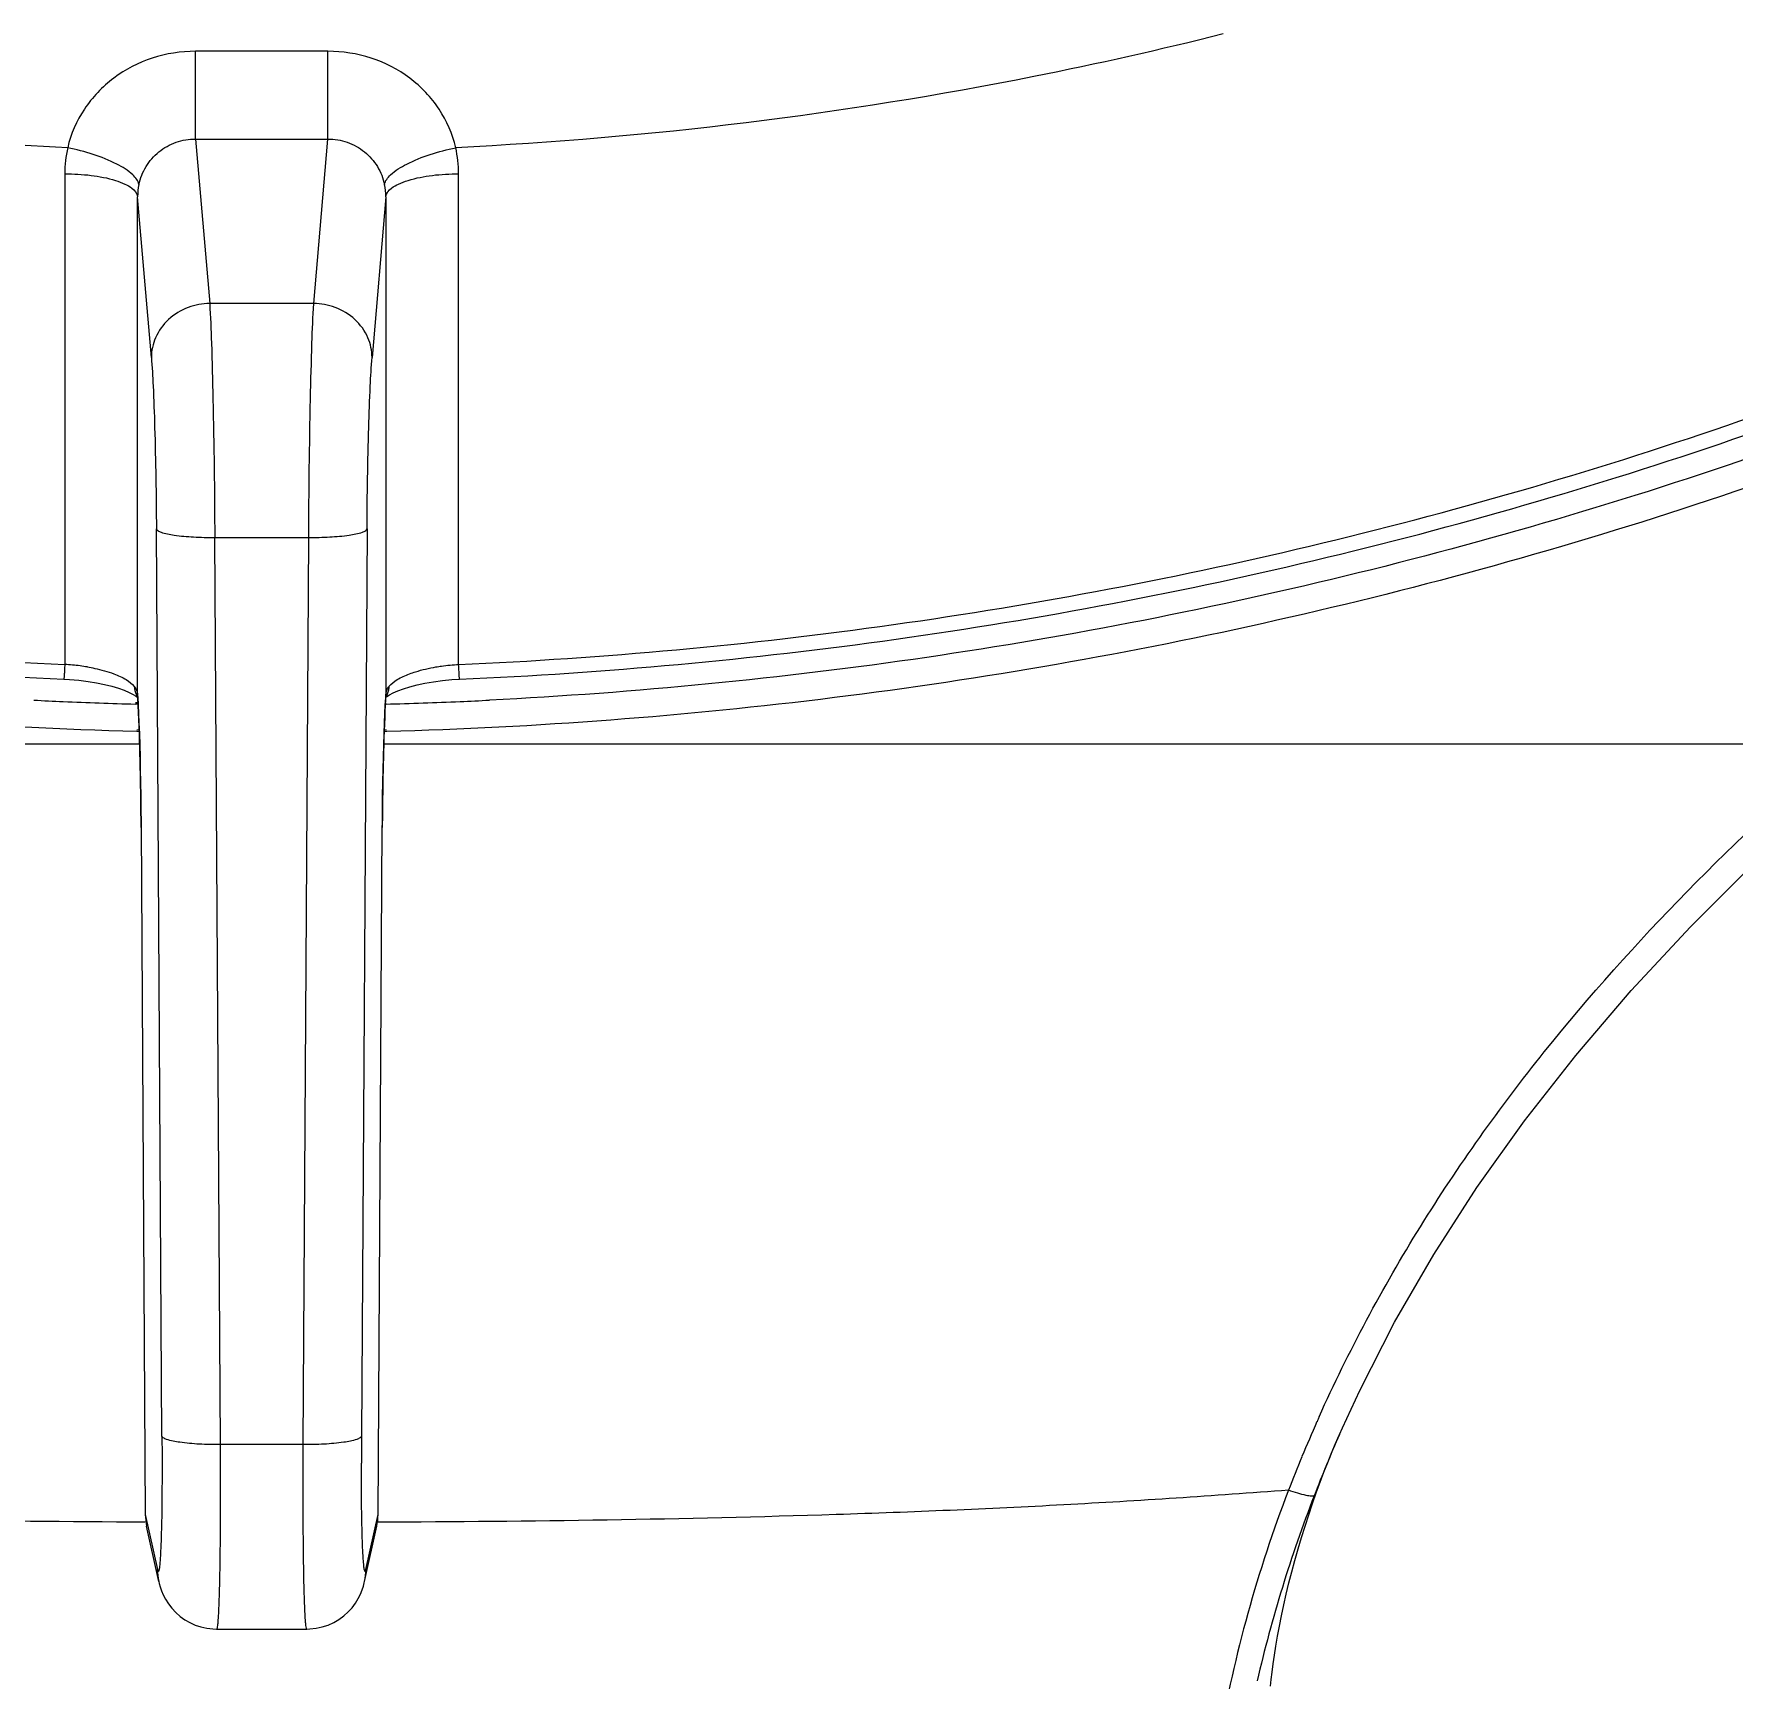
# Model space of a CAD drawing. Header units: millimetres. Extents: x 15137 to 17513, y -10160 to -6800.
# Drawn here: x 16530.08 to 16553.4, y -8333.62 to -8311.03 of the extents above; entities that cross this region are included whole.
import ezdxf

# ---------------------------------------------------------------- set-up
doc = ezdxf.new("R2010")
doc.units = ezdxf.units.MM

msp = doc.modelspace()

# ---------------------------------------------------------------- linework, layer by layer
at = {"linetype": 'Continuous'}
for p, q in [((16534.114, -8311.267), (16532.299, -8311.267)), ((16532.3, -8312.473), (16532.299, -8311.267)), ((16534.114, -8312.471), (16534.114, -8311.267)), ((16532.3, -8312.473), (16534.114, -8312.473)), ((16532.3, -8312.473), (16532.493, -8314.726)), ((16533.921, -8314.726), (16534.114, -8312.473)), ((16530.505, -8312.948), (16530.505, -8319.679)), ((16535.908, -8319.679), (16535.908, -8312.948)), ((16531.693, -8315.466), (16531.504, -8313.262)), ((16531.504, -8320.109), (16531.504, -8313.262)), ((16534.909, -8313.262), (16534.72, -8315.466)), ((16534.909, -8313.262), (16534.909, -8320.109)), ((16533.921, -8314.726), (16532.493, -8314.726)), ((16531.838, -8330.265), (16531.762, -8317.82)), ((16534.652, -8317.82), (16534.575, -8330.265)), ((16532.561, -8317.936), (16533.852, -8317.936)), ((16532.561, -8317.936), (16532.638, -8330.381)), ((16533.776, -8330.381), (16533.852, -8317.936)), ((16531.503, -8320.204), (16531.473, -8320.203)), ((16531.504, -8320.109), (16531.505, -8320.125)), ((16531.505, -8320.122), (16531.504, -8320.109)), ((16531.505, -8320.125), (16531.505, -8320.125)), ((16531.505, -8320.125), (16531.511, -8320.236)), ((16534.908, -8320.136), (16534.909, -8320.125)), ((16534.909, -8320.125), (16534.909, -8320.109)), ((16534.909, -8320.125), (16534.909, -8320.12)), ((16531.502, -8320.223), (16531.473, -8320.222)), ((16531.525, -8320.601), (16531.493, -8320.6)), ((16531.526, -8320.582), (16531.494, -8320.581)), ((16534.92, -8320.58), (16534.887, -8320.581)), ((16534.921, -8320.6), (16534.888, -8320.601)), ((16531.532, -8320.774), (16511.505, -8320.774)), ((16554.908, -8320.774), (16534.881, -8320.774)), ((16531.552, -8321.917), (16531.552, -8321.916)), ((16531.552, -8321.917), (16531.61, -8331.338)), ((16534.803, -8331.338), (16534.861, -8321.917)), ((16534.861, -8321.916), (16534.861, -8321.917)), ((16547.993, -8330.24), (16548.033, -8330.15)), ((16533.776, -8330.381), (16532.638, -8330.381)), ((16531.61, -8331.338), (16531.776, -8332.094)), ((16534.637, -8332.094), (16534.803, -8331.338)), ((16531.628, -8331.499), (16531.628, -8331.501)), ((16531.795, -8332.26), (16531.628, -8331.501)), ((16534.618, -8332.26), (16534.785, -8331.501)), ((16532.587, -8332.912), (16533.826, -8332.912)), ((16532.587, -8332.912), (16532.587, -8332.912)), ((16533.826, -8332.912), (16533.826, -8332.912))]:
    msp.add_line(p, q, dxfattribs=at)
for points in [[(16530.492, -8319.881), (16530.57, -8319.885), (16530.699, -8319.896), (16530.824, -8319.911), (16530.941, -8319.93), (16531.05, -8319.953), (16531.15, -8319.978), (16531.24, -8320.005), (16531.319, -8320.033), (16531.387, -8320.062), (16531.441, -8320.089), (16531.476, -8320.11)], [(16535.075, -8320.041), (16535.151, -8320.012), (16535.239, -8319.984), (16535.338, -8319.959), (16535.446, -8319.935), (16535.563, -8319.915), (16535.687, -8319.899), (16535.816, -8319.887), (16535.921, -8319.881)], [(16531.476, -8320.11), (16531.48, -8320.114), (16531.507, -8320.134)], [(16534.861, -8321.916), (16534.862, -8321.851), (16534.864, -8321.666), (16534.866, -8321.481), (16534.869, -8321.298), (16534.872, -8321.119), (16534.876, -8320.947), (16534.881, -8320.783), (16534.886, -8320.628), (16534.891, -8320.484), (16534.896, -8320.353), (16534.902, -8320.236), (16534.908, -8320.136)], [(16534.908, -8320.133), (16534.924, -8320.12), (16534.96, -8320.096), (16535.01, -8320.07), (16535.075, -8320.041)], [(16531.511, -8320.236), (16531.517, -8320.353), (16531.523, -8320.484), (16531.528, -8320.628), (16531.533, -8320.783), (16531.537, -8320.947), (16531.541, -8321.119), (16531.545, -8321.298), (16531.548, -8321.481), (16531.55, -8321.666), (16531.552, -8321.851), (16531.552, -8321.916)], [(16548.033, -8330.15), (16548.27, -8329.638), (16548.749, -8328.703), (16549.285, -8327.774), (16549.879, -8326.852), (16550.529, -8325.94), (16551.234, -8325.041), (16551.994, -8324.153), (16552.807, -8323.277), (16553.672, -8322.414), (16554.588, -8321.561), (16555.236, -8320.989)], [(16547.044, -8333.695), (16547.055, -8333.603), (16547.068, -8333.501), (16547.083, -8333.39), (16547.1, -8333.271), (16547.121, -8333.144), (16547.144, -8333.011), (16547.169, -8332.872), (16547.198, -8332.728), (16547.229, -8332.581), (16547.263, -8332.431), (16547.3, -8332.278), (16547.339, -8332.124), (16547.381, -8331.969), (16547.425, -8331.812), (16547.471, -8331.656), (16547.52, -8331.499), (16547.57, -8331.343), (16547.622, -8331.19), (16547.675, -8331.041), (16547.728, -8330.895), (16547.78, -8330.758), (16547.831, -8330.628), (16547.88, -8330.507), (16547.926, -8330.396), (16547.97, -8330.293), (16547.993, -8330.24)], [(16531.795, -8332.26), (16531.801, -8332.287), (16531.814, -8332.333), (16531.832, -8332.385), (16531.856, -8332.442), (16531.888, -8332.503), (16531.927, -8332.565), (16531.973, -8332.626), (16532.027, -8332.684), (16532.088, -8332.737), (16532.152, -8332.783), (16532.221, -8332.823), (16532.296, -8332.856), (16532.373, -8332.882), (16532.453, -8332.899), (16532.538, -8332.909), (16532.587, -8332.911)], [(16533.827, -8332.911), (16533.866, -8332.91), (16533.953, -8332.9), (16534.036, -8332.883), (16534.117, -8332.856), (16534.194, -8332.822), (16534.265, -8332.78), (16534.332, -8332.732), (16534.393, -8332.677), (16534.446, -8332.618), (16534.492, -8332.557), (16534.531, -8332.494), (16534.562, -8332.431), (16534.586, -8332.373), (16534.602, -8332.323), (16534.614, -8332.279), (16534.618, -8332.261)]]:
    msp.add_lwpolyline(points, dxfattribs=at)
for centre, radius, start, end in [((16532.133, -8312.948), 1.628, 167.275, 179.9746), ((16534.28, -8312.948), 1.628, 0.0254, 12.725), ((16532.289, -8313.259), 0.785, 167.9924, 180.2161), ((16534.124, -8313.259), 0.785, 359.7839, 12.0076), ((16530.331, -8322.702), 3.028, 84.6972, 86.6997), ((16530.354, -8322.48), 2.805, 80.5055, 84.7534), ((16533.212, -8257.077), 63.169, 267.16013, 267.52475), ((16533.211, -8257.12), 63.126, 267.52468, 268.4223), ((16531.708, -8319.988), 0.246, 210.1774, 214.1671), ((16521.902, -8320.718), 9.622, 3.4287, 3.5519), ((16546.316, -8320.825), 11.43, 176.5258, 176.923), ((16544.264, -8320.702), 9.374, 176.3748, 176.5175), ((16533.203, -8257.121), 63.125, 271.55065, 272.47533), ((16535.082, -8320.085), 0.166, 140.295, 145.1662), ((16533.201, -8257.077), 63.169, 272.47525, 272.83987), ((16567.36, -8338.811), 21.531, 155.8489, 156.0384), ((16567.266, -8338.769), 21.429, 156.0374, 157.435), ((16594.652, -8330.639), 60.078, 179.64285, 179.99771), ((16566.265, -8338.279), 19.962, 156.2526, 158.8684), ((16567.099, -8338.7), 21.248, 157.4351, 158.7749), ((16565.074, -8337.84), 18.693, 158.8068, 166.9641), ((16532.374, -8331.334), 0.764, 180.3638, 192.4844), ((16534.041, -8331.334), 0.762, 347.3051, 359.6309), ((16532.559, -8332.088), 0.783, 180.3837, 192.3798), ((16533.851, -8332.088), 0.786, 347.6423, 359.5942)]:
    msp.add_arc(centre, radius, start, end, dxfattribs=at)
for points, knots in [([(16564.381, -8314.305), (16567.838, -8312.393), (16574.372, -8307.927), (16582.642, -8299.515), (16589.031, -8289.732), (16593.285, -8278.952), (16595.236, -8267.588), (16594.805, -8256.082), (16592.012, -8244.879), (16586.965, -8234.412), (16579.866, -8225.082), (16570.989, -8217.243), (16560.678, -8211.19), (16549.326, -8207.149), (16537.365, -8205.269), (16525.245, -8205.622), (16513.431, -8208.191), (16506.013, -8211.338), (16502.506, -8213.238)], [0, 0, 0, 0, 0.063059, 0.125441, 0.187164, 0.248341, 0.309174, 0.36992, 0.430848, 0.492201, 0.554154, 0.616784, 0.680067, 0.743881, 0.808029, 0.872266, 0.936332, 1, 1, 1, 1]), ([(16531.493, -8320.6), (16527.392, -8320.489), (16521.239, -8319.722), (16513.34, -8317.528), (16505.742, -8314.591), (16496.91, -8309.567), (16489.304, -8302.901), (16484.189, -8296.776), (16479.789, -8290.222), (16475.648, -8281.264), (16473.108, -8269.763), (16473.112, -8261.917), (16473.535, -8258.058)], [0, 0, 0, 0, 0.128621, 0.192791, 0.256745, 0.383633, 0.509158, 0.571464, 0.633428, 0.756283, 0.878292, 1, 1, 1, 1]), ([(16592.877, -8258.044), (16593.301, -8261.903), (16593.307, -8269.751), (16590.769, -8281.254), (16586.629, -8290.213), (16582.229, -8296.769), (16577.115, -8302.896), (16569.509, -8309.563), (16560.675, -8314.589), (16553.077, -8317.527), (16545.176, -8319.722), (16539.022, -8320.489), (16534.921, -8320.6)], [0, 0, 0, 0, 0.12171, 0.243718, 0.366572, 0.428535, 0.49084, 0.616364, 0.743251, 0.807206, 0.871376, 1, 1, 1, 1]), ([(16592.597, -8258.149), (16593, -8261.928), (16592.995, -8269.607), (16590.535, -8280.868), (16586.534, -8289.657), (16582.281, -8296.106), (16577.336, -8302.147), (16569.977, -8308.756), (16561.413, -8313.8), (16554.031, -8316.802), (16546.343, -8319.093), (16540.341, -8319.969), (16536.331, -8320.168)], [0, 0, 0, 0, 0.121758, 0.24381, 0.366687, 0.428646, 0.490941, 0.616431, 0.743275, 0.80721, 0.871365, 1, 1, 1, 1]), ([(16474.227, -8258.183), (16473.821, -8261.955), (16473.821, -8269.622), (16476.281, -8280.866), (16481.092, -8291.405), (16488.051, -8300.796), (16496.862, -8308.657), (16507.161, -8314.669), (16518.518, -8318.591), (16526.49, -8319.707), (16530.492, -8319.881)], [0, 0, 0, 0, 0.121821, 0.243933, 0.366866, 0.491007, 0.616541, 0.743419, 0.871379, 1, 1, 1, 1]), ([(16474.536, -8258.22), (16474.124, -8261.975), (16474.112, -8269.607), (16476.545, -8280.804), (16481.324, -8291.302), (16488.244, -8300.658), (16497.013, -8308.492), (16507.268, -8314.484), (16518.578, -8318.393), (16526.519, -8319.506), (16530.505, -8319.679)], [0, 0, 0, 0, 0.121789, 0.243869, 0.366776, 0.490906, 0.616444, 0.743343, 0.871338, 1, 1, 1, 1]), ([(16535.908, -8319.679), (16539.895, -8319.506), (16547.835, -8318.393), (16559.146, -8314.484), (16569.4, -8308.492), (16578.169, -8300.658), (16585.09, -8291.302), (16589.868, -8280.804), (16592.302, -8269.607), (16592.289, -8261.975), (16591.878, -8258.22)], [0, 0, 0, 0, 0.128662, 0.256656, 0.383555, 0.509093, 0.633223, 0.756131, 0.878211, 1, 1, 1, 1]), ([(16535.921, -8319.881), (16539.924, -8319.707), (16547.896, -8318.591), (16559.252, -8314.669), (16569.551, -8308.657), (16578.363, -8300.796), (16585.321, -8291.405), (16590.133, -8280.866), (16592.593, -8269.622), (16592.593, -8261.955), (16592.186, -8258.183)], [0, 0, 0, 0, 0.128621, 0.256581, 0.383459, 0.508993, 0.633134, 0.756067, 0.878179, 1, 1, 1, 1]), ([(16530.545, -8312.59), (16529.657, -8312.546), (16526.115, -8312.286), (16522.598, -8311.677), (16520.016, -8311.03)], [0, 0, 0, 0, 0.250331, 1, 1, 1, 1]), ([(16546.398, -8311.03), (16545.537, -8311.246), (16542.072, -8312.024), (16538.529, -8312.46), (16535.868, -8312.59)], [0, 0, 0, 0, 0.249807, 1, 1, 1, 1]), ([(16532.299, -8311.267), (16532.099, -8311.268), (16531.696, -8311.329), (16531.159, -8311.608), (16530.747, -8312.039), (16530.588, -8312.403), (16530.545, -8312.59)], [0, 0, 0, 0, 0.255016, 0.507697, 0.756165, 1, 1, 1, 1]), ([(16535.868, -8312.59), (16535.825, -8312.403), (16535.667, -8312.039), (16535.254, -8311.608), (16534.717, -8311.329), (16534.315, -8311.268), (16534.114, -8311.267)], [0, 0, 0, 0, 0.243834, 0.492307, 0.744984, 1, 1, 1, 1]), ([(16531.522, -8313.096), (16531.54, -8313.009), (16531.607, -8312.84), (16531.787, -8312.635), (16532.027, -8312.5), (16532.209, -8312.471), (16532.3, -8312.473)], [0, 0, 0, 0, 0.247246, 0.496644, 0.747772, 1, 1, 1, 1]), ([(16534.114, -8312.473), (16534.204, -8312.471), (16534.386, -8312.5), (16534.627, -8312.635), (16534.806, -8312.84), (16534.873, -8313.009), (16534.892, -8313.096)], [0, 0, 0, 0, 0.252232, 0.50336, 0.752757, 1, 1, 1, 1]), ([(16531.522, -8313.096), (16531.514, -8313.044), (16531.416, -8312.927), (16531.198, -8312.796), (16530.893, -8312.673), (16530.663, -8312.614), (16530.545, -8312.59)], [0, 0, 0, 0, 0.13734, 0.372134, 0.681075, 1, 1, 1, 1]), ([(16534.892, -8313.096), (16534.9, -8313.044), (16534.997, -8312.927), (16535.216, -8312.796), (16535.521, -8312.673), (16535.75, -8312.614), (16535.868, -8312.59)], [0, 0, 0, 0, 0.13734, 0.372134, 0.681075, 1, 1, 1, 1]), ([(16530.505, -8312.948), (16530.626, -8312.948), (16530.86, -8312.961), (16531.137, -8313.013), (16531.322, -8313.083), (16531.435, -8313.144), (16531.499, -8313.215), (16531.504, -8313.262)], [0, 0, 0, 0, 0.330747, 0.642507, 0.769498, 0.870624, 1, 1, 1, 1]), ([(16534.909, -8313.262), (16534.914, -8313.215), (16534.979, -8313.144), (16535.091, -8313.083), (16535.277, -8313.013), (16535.554, -8312.961), (16535.788, -8312.948), (16535.908, -8312.948)], [0, 0, 0, 0, 0.129376, 0.230502, 0.357493, 0.669253, 1, 1, 1, 1]), ([(16532.493, -8314.726), (16532.393, -8314.728), (16532.186, -8314.766), (16531.917, -8314.929), (16531.735, -8315.179), (16531.693, -8315.374), (16531.693, -8315.466)], [0, 0, 0, 0, 0.249511, 0.514505, 0.770365, 1, 1, 1, 1]), ([(16532.493, -8314.726), (16532.504, -8314.908), (16532.521, -8315.345), (16532.549, -8316.415), (16532.559, -8317.304), (16532.562, -8317.936)], [0, 0, 0, 0, 0.170039, 0.40905, 1, 1, 1, 1]), ([(16533.852, -8317.936), (16533.855, -8317.304), (16533.865, -8316.415), (16533.893, -8315.345), (16533.909, -8314.908), (16533.921, -8314.726)], [0, 0, 0, 0, 0.59095, 0.829961, 1, 1, 1, 1]), ([(16534.72, -8315.466), (16534.72, -8315.374), (16534.678, -8315.179), (16534.497, -8314.929), (16534.227, -8314.766), (16534.021, -8314.728), (16533.921, -8314.726)], [0, 0, 0, 0, 0.229635, 0.485495, 0.750489, 1, 1, 1, 1]), ([(16531.693, -8315.466), (16531.704, -8315.597), (16531.721, -8315.917), (16531.749, -8316.702), (16531.759, -8317.355), (16531.762, -8317.82)], [0, 0, 0, 0, 0.167653, 0.408022, 1, 1, 1, 1]), ([(16534.652, -8317.82), (16534.654, -8317.355), (16534.664, -8316.702), (16534.692, -8315.917), (16534.709, -8315.597), (16534.72, -8315.466)], [0, 0, 0, 0, 0.591978, 0.832347, 1, 1, 1, 1]), ([(16531.762, -8317.82), (16531.764, -8317.829), (16531.786, -8317.849), (16531.866, -8317.881), (16532.034, -8317.912), (16532.279, -8317.933), (16532.465, -8317.937), (16532.561, -8317.936)], [0, 0, 0, 0, 0.034673, 0.096978, 0.321289, 0.648029, 1, 1, 1, 1]), ([(16533.852, -8317.936), (16533.948, -8317.937), (16534.134, -8317.933), (16534.38, -8317.912), (16534.547, -8317.881), (16534.628, -8317.849), (16534.649, -8317.829), (16534.652, -8317.82)], [0, 0, 0, 0, 0.351971, 0.678711, 0.903022, 0.965327, 1, 1, 1, 1]), ([(16530.505, -8319.679), (16530.504, -8319.705), (16530.502, -8319.742), (16530.499, -8319.79), (16530.498, -8319.821), (16530.495, -8319.845), (16530.495, -8319.864), (16530.492, -8319.873), (16530.493, -8319.88), (16530.492, -8319.88)], [0, 0, 0, 0, 0.382657, 0.558818, 0.714035, 0.840185, 0.929916, 0.982349, 1, 1, 1, 1]), ([(16530.817, -8319.713), (16530.85, -8319.719), (16530.972, -8319.742), (16531.093, -8319.775), (16531.179, -8319.807)], [0, 0, 0, 0, 0.26776, 1, 1, 1, 1]), ([(16535.235, -8319.807), (16535.262, -8319.797), (16535.38, -8319.757), (16535.502, -8319.729), (16535.597, -8319.713)], [0, 0, 0, 0, 0.230394, 1, 1, 1, 1]), ([(16535.597, -8319.713), (16535.622, -8319.709), (16535.726, -8319.693), (16535.83, -8319.683), (16535.908, -8319.679)], [0, 0, 0, 0, 0.246089, 1, 1, 1, 1]), ([(16535.921, -8319.88), (16535.92, -8319.88), (16535.921, -8319.873), (16535.918, -8319.864), (16535.918, -8319.845), (16535.916, -8319.821), (16535.914, -8319.79), (16535.912, -8319.742), (16535.91, -8319.705), (16535.908, -8319.679)], [0, 0, 0, 0, 0.01758, 0.069958, 0.159652, 0.285794, 0.441031, 0.617233, 1, 1, 1, 1]), ([(16531.179, -8319.807), (16531.237, -8319.829), (16531.338, -8319.874), (16531.429, -8319.942), (16531.459, -8319.979)], [0, 0, 0, 0, 0.565869, 1, 1, 1, 1]), ([(16534.954, -8319.978), (16534.985, -8319.942), (16535.075, -8319.874), (16535.176, -8319.829), (16535.235, -8319.807)], [0, 0, 0, 0, 0.434136, 1, 1, 1, 1]), ([(16531.459, -8319.979), (16531.459, -8319.99), (16531.462, -8320.036), (16531.477, -8320.081), (16531.495, -8320.111)], [0, 0, 0, 0, 0.241812, 1, 1, 1, 1]), ([(16531.459, -8319.979), (16531.466, -8319.987), (16531.492, -8320.026), (16531.502, -8320.073), (16531.504, -8320.109)], [0, 0, 0, 0, 0.231922, 1, 1, 1, 1]), ([(16531.552, -8321.917), (16531.55, -8321.584), (16531.541, -8320.993), (16531.522, -8320.401), (16531.507, -8320.143)], [0, 0, 0, 0, 0.563126, 1, 1, 1, 1]), ([(16534.909, -8320.109), (16534.91, -8320.097), (16534.914, -8320.056), (16534.928, -8320.015), (16534.946, -8319.99)], [0, 0, 0, 0, 0.274243, 1, 1, 1, 1]), ([(16534.903, -8320.211), (16534.889, -8320.465), (16534.872, -8321.033), (16534.863, -8321.602), (16534.861, -8321.917)], [0, 0, 0, 0, 0.445779, 1, 1, 1, 1]), ([(16547.713, -8330.001), (16548.116, -8329.102), (16549.046, -8327.362), (16551.332, -8324.158), (16553.431, -8322.066), (16554.908, -8320.774)], [0, 0, 0, 0, 0.250864, 0.500313, 1, 1, 1, 1]), ([(16531.838, -8330.265), (16531.84, -8330.55), (16531.84, -8331.051), (16531.832, -8331.551), (16531.823, -8331.767)], [0, 0, 0, 0, 0.569202, 1, 1, 1, 1]), ([(16532.638, -8330.381), (16532.542, -8330.382), (16532.356, -8330.378), (16532.11, -8330.357), (16531.943, -8330.326), (16531.862, -8330.294), (16531.84, -8330.274), (16531.838, -8330.265)], [0, 0, 0, 0, 0.351972, 0.678714, 0.903016, 0.965328, 1, 1, 1, 1]), ([(16532.638, -8330.381), (16532.639, -8330.552), (16532.639, -8330.884), (16532.638, -8331.362), (16532.635, -8331.795), (16532.63, -8332.121), (16532.625, -8332.35), (16532.621, -8332.493), (16532.616, -8332.615), (16532.612, -8332.717), (16532.606, -8332.796), (16532.601, -8332.857), (16532.595, -8332.888), (16532.592, -8332.91), (16532.587, -8332.911)], [0, 0, 0, 0, 0.202907, 0.393331, 0.565959, 0.715536, 0.779952, 0.836595, 0.885157, 0.925396, 0.957126, 0.980188, 0.994444, 1, 1, 1, 1]), ([(16533.826, -8332.911), (16533.822, -8332.91), (16533.819, -8332.888), (16533.812, -8332.857), (16533.807, -8332.796), (16533.802, -8332.717), (16533.797, -8332.615), (16533.793, -8332.493), (16533.788, -8332.35), (16533.783, -8332.121), (16533.779, -8331.795), (16533.775, -8331.362), (16533.774, -8330.884), (16533.775, -8330.552), (16533.776, -8330.381)], [0, 0, 0, 0, 0.005556, 0.019812, 0.042874, 0.074604, 0.114843, 0.163405, 0.220048, 0.284464, 0.434041, 0.606669, 0.797093, 1, 1, 1, 1]), ([(16534.575, -8330.265), (16534.573, -8330.274), (16534.551, -8330.294), (16534.471, -8330.326), (16534.303, -8330.357), (16534.058, -8330.378), (16533.872, -8330.382), (16533.776, -8330.381)], [0, 0, 0, 0, 0.034672, 0.096984, 0.321286, 0.648028, 1, 1, 1, 1]), ([(16534.59, -8331.753), (16534.587, -8331.679), (16534.576, -8331.307), (16534.574, -8330.935), (16534.574, -8330.637)], [0, 0, 0, 0, 0.198978, 1, 1, 1, 1]), ([(16531.609, -8331.445), (16530.561, -8331.44), (16528.465, -8331.421), (16525.33, -8331.352), (16522.214, -8331.226), (16520.148, -8331.082), (16519.121, -8331.004)], [0, 0, 0, 0, 0.251705, 0.502948, 0.75283, 1, 1, 1, 1]), ([(16547.292, -8331.007), (16546.265, -8331.084), (16544.199, -8331.221), (16540.036, -8331.395), (16536.899, -8331.437), (16534.804, -8331.447)], [0, 0, 0, 0, 0.247176, 0.497072, 1, 1, 1, 1]), ([(16547.292, -8331.007), (16546.87, -8332.113), (16546.438, -8333.647), (16546.224, -8335.213), (16546.185, -8335.607)], [0, 0, 0, 0, 0.749565, 1, 1, 1, 1]), ([(16547.645, -8331.083), (16547.64, -8331.092), (16547.591, -8331.088), (16547.524, -8331.078), (16547.414, -8331.047), (16547.335, -8331.022), (16547.292, -8331.007)], [0, 0, 0, 0, 0.094547, 0.310615, 0.631074, 1, 1, 1, 1]), ([(16531.823, -8331.767), (16531.822, -8331.787), (16531.819, -8331.857), (16531.816, -8331.927), (16531.812, -8331.977)], [0, 0, 0, 0, 0.288555, 1, 1, 1, 1]), ([(16534.6, -8331.949), (16534.599, -8331.934), (16534.595, -8331.869), (16534.592, -8331.804), (16534.59, -8331.753)], [0, 0, 0, 0, 0.217023, 1, 1, 1, 1]), ([(16531.784, -8332.117), (16531.783, -8332.116), (16531.779, -8332.109), (16531.778, -8332.1), (16531.776, -8332.094)], [0, 0, 0, 0, 0.167541, 1, 1, 1, 1]), ([(16531.812, -8331.977), (16531.81, -8332), (16531.807, -8332.032), (16531.803, -8332.072), (16531.799, -8332.092), (16531.796, -8332.107), (16531.793, -8332.116), (16531.788, -8332.122), (16531.785, -8332.119), (16531.784, -8332.117)], [0, 0, 0, 0, 0.462702, 0.638119, 0.775561, 0.874884, 0.937265, 0.968227, 1, 1, 1, 1]), ([(16534.617, -8332.105), (16534.612, -8332.087), (16534.606, -8332.034), (16534.602, -8331.982), (16534.6, -8331.949)], [0, 0, 0, 0, 0.369496, 1, 1, 1, 1]), ([(16534.637, -8332.094), (16534.636, -8332.1), (16534.634, -8332.107), (16534.629, -8332.122), (16534.619, -8332.117), (16534.619, -8332.11), (16534.617, -8332.105)], [0, 0, 0, 0, 0.4007, 0.601853, 0.71626, 1, 1, 1, 1])]:
    msp.add_open_spline(points, degree=3, knots=knots, dxfattribs=at)
for points in [[(16534.908, -8320.128), (16534.929, -8320.098), (16534.943, -8320.063), (16534.95, -8320.027)], [(16534.95, -8320.027), (16534.953, -8320.011), (16534.954, -8319.995), (16534.954, -8319.978)]]:
    msp.add_open_spline(points, degree=3, dxfattribs=at)

doc.saveas('drawing.dxf')
